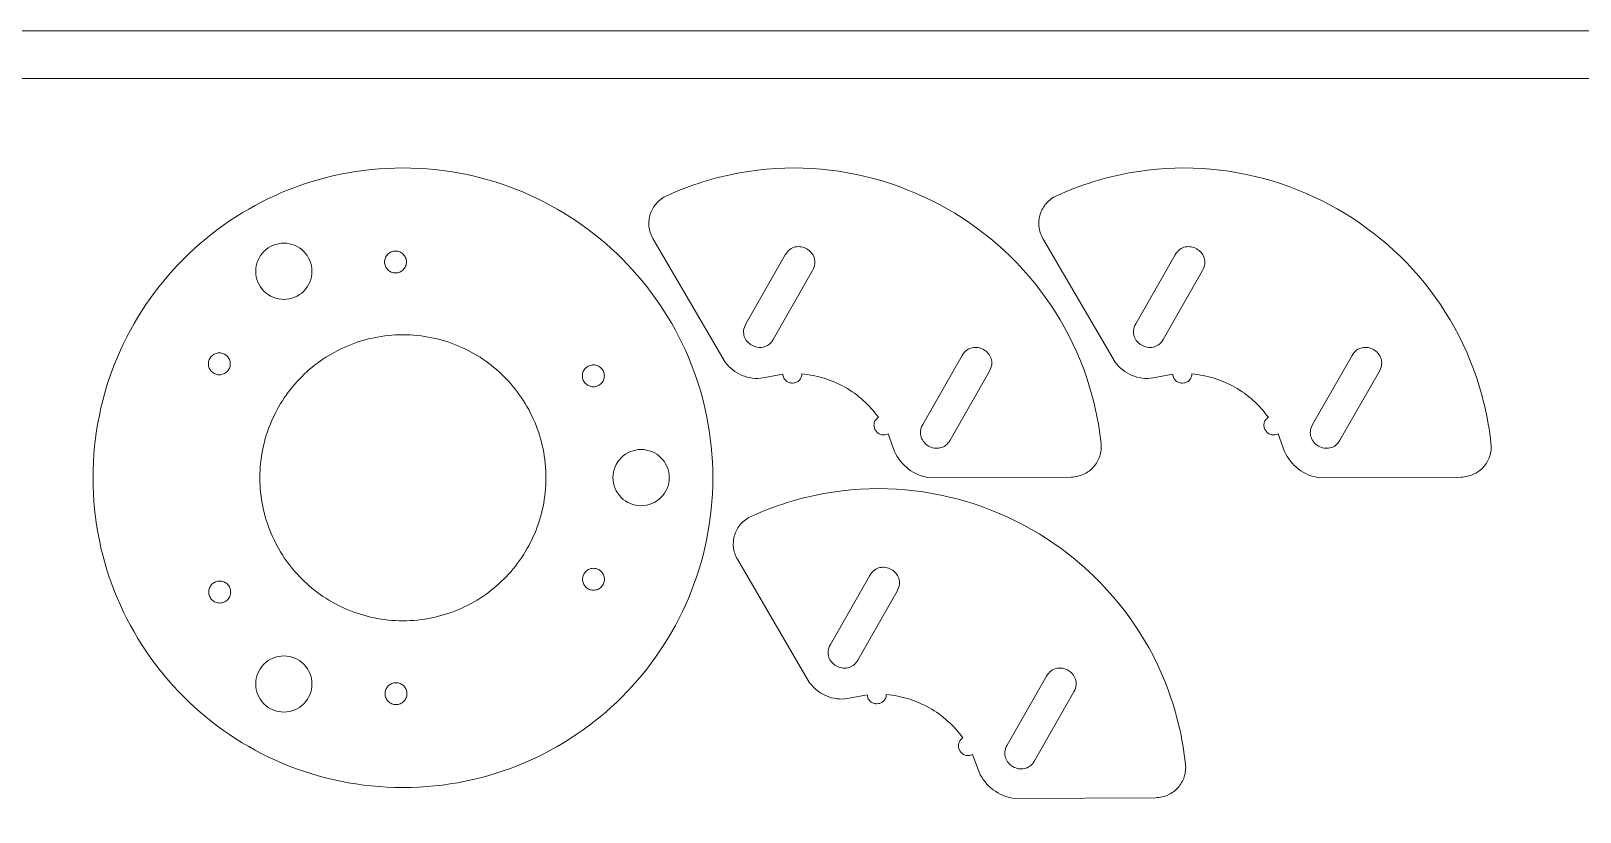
# Model space of a CAD drawing. Header units: millimetres. Extents: x -5 to 795, y -5 to 389.
# Drawn here: x 547.8 to 710.2, y 307.1 to 389 of the extents above; entities that cross this region are included whole.
import ezdxf

# ---------------------------------------------------------------- set-up
doc = ezdxf.new("R2010")
doc.units = ezdxf.units.MM
doc.header["$MEASUREMENT"] = 0
doc.layers.get('0').update_dxf_attribs({"color": 30, "lineweight": 0, "true_color": 0xf6921e})
doc.layers.add('Cutting lines', color=5, linetype='Continuous', lineweight=0)

msp = doc.modelspace()

# ---------------------------------------------------------------- linework, layer by layer
at = {"lineweight": 0}
for points in [[(-5, -5), (795, -5), (795, 389), (-5, 389)], [(0, 0), (790, 0), (790, 384), (0, 384)]]:
    msp.add_lwpolyline(points, close=True, dxfattribs=at)
at = {"layer": 'Cutting lines'}
for points in [[(586.775566, 374.626224), (585.936726, 374.615609), (585.10312, 374.583935), (584.275003, 374.531457), (583.452629, 374.45843), (582.636256, 374.365109), (581.826136, 374.251751), (581.022527, 374.118609), (580.225682, 373.965939), (579.435858, 373.793997), (578.653309, 373.603038), (577.878292, 373.393316), (577.11106, 373.165088), (576.351869, 372.918608), (575.600976, 372.654132), (574.858634, 372.371915), (574.125099, 372.072213), (573.400627, 371.755279), (572.685472, 371.421371), (571.97989, 371.070742), (571.284136, 370.703649), (570.598465, 370.320347), (569.923133, 369.92109), (569.258395, 369.506134), (568.604507, 369.075734), (567.961722, 368.630146), (567.330297, 368.169625), (566.710487, 367.694426), (566.102548, 367.204804), (565.506733, 366.701014), (564.9233, 366.183313), (564.352502, 365.651954), (563.794595, 365.107194), (563.249835, 364.549288), (562.718477, 363.97849), (562.200775, 363.395056), (561.696986, 362.799242), (561.207364, 362.191302), (560.732165, 361.571492), (560.271643, 360.940067), (559.826055, 360.297283), (559.395656, 359.643394), (558.9807, 358.978656), (558.581443, 358.303324), (558.19814, 357.617654), (557.831047, 356.9219), (557.480418, 356.216318), (557.14651, 355.501163), (556.829577, 354.77669), (556.529874, 354.043156), (556.247657, 353.300814), (555.983181, 352.54992), (555.736701, 351.79073), (555.508473, 351.023498), (555.298752, 350.24848), (555.107792, 349.465932), (554.93585, 348.676107), (554.783181, 347.879263), (554.650039, 347.075653), (554.53668, 346.265534), (554.44336, 345.44916), (554.370333, 344.626787), (554.317854, 343.798669), (554.28618, 342.965063), (554.275566, 342.126224), (554.28618, 341.287384), (554.317854, 340.453778), (554.370333, 339.625661), (554.44336, 338.803288), (554.53668, 337.986914), (554.650039, 337.176794), (554.783181, 336.373185), (554.93585, 335.57634), (555.107792, 334.786516), (555.298752, 334.003967), (555.508473, 333.22895), (555.736701, 332.461718), (555.983181, 331.702528), (556.247657, 330.951634), (556.529874, 330.209292), (556.829577, 329.475757), (557.14651, 328.751285), (557.480418, 328.03613), (557.831047, 327.330548), (558.19814, 326.634794), (558.581443, 325.949123), (558.9807, 325.273792), (559.395656, 324.609054), (559.826055, 323.955165), (560.271643, 323.31238), (560.732165, 322.680955), (561.207364, 322.061146), (561.696986, 321.453206), (562.200775, 320.857391), (562.718477, 320.273958), (563.249835, 319.70316), (563.794595, 319.145253), (564.352502, 318.600493), (564.9233, 318.069135), (565.506733, 317.551433), (566.102548, 317.047644), (566.710487, 316.558022), (567.330297, 316.082823), (567.961722, 315.622301), (568.604507, 315.176713), (569.258395, 314.746314), (569.923133, 314.331358), (570.598465, 313.932101), (571.284136, 313.548798), (571.97989, 313.181705), (572.685472, 312.831077), (573.400627, 312.497168), (574.125099, 312.180235), (574.858634, 311.880532), (575.600976, 311.598315), (576.351869, 311.333839), (577.11106, 311.087359), (577.878292, 310.859131), (578.653309, 310.64941), (579.435858, 310.45845), (580.225682, 310.286508), (581.022527, 310.133839), (581.826136, 310.000697), (582.636256, 309.887338), (583.452629, 309.794018), (584.275003, 309.720991), (585.10312, 309.668513), (585.936726, 309.636839), (586.775566, 309.626224), (587.614405, 309.636839), (588.448011, 309.668513), (589.276129, 309.720991), (590.098502, 309.794018), (590.914876, 309.887338), (591.724995, 310.000697), (592.528605, 310.133839), (593.325449, 310.286508), (594.115273, 310.45845), (594.897822, 310.64941), (595.67284, 310.859131), (596.440072, 311.087359), (597.199262, 311.333839), (597.950156, 311.598315), (598.692498, 311.880532), (599.426032, 312.180235), (600.150505, 312.497168), (600.86566, 312.831077), (601.571242, 313.181705), (602.266996, 313.548798), (602.952666, 313.932101), (603.627998, 314.331358), (604.292736, 314.746314), (604.946625, 315.176713), (605.589409, 315.622301), (606.220834, 316.082823), (606.840644, 316.558022), (607.448584, 317.047644), (608.044398, 317.551433), (608.627832, 318.069135), (609.198629, 318.600493), (609.756536, 319.145253), (610.301296, 319.70316), (610.832655, 320.273958), (611.350356, 320.857391), (611.854146, 321.453206), (612.343768, 322.061146), (612.818967, 322.680955), (613.279488, 323.31238), (613.725076, 323.955165), (614.155476, 324.609054), (614.570432, 325.273792), (614.969688, 325.949123), (615.352991, 326.634794), (615.720084, 327.330548), (616.070713, 328.03613), (616.404621, 328.751285), (616.721555, 329.475757), (617.021257, 330.209292), (617.303474, 330.951634), (617.56795, 331.702528), (617.81443, 332.461718), (618.042658, 333.22895), (618.25238, 334.003967), (618.443339, 334.786516), (618.615281, 335.57634), (618.767951, 336.373185), (618.901093, 337.176794), (619.014451, 337.986914), (619.107772, 338.803288), (619.180799, 339.625661), (619.233277, 340.453778), (619.264951, 341.287384), (619.275566, 342.126224), (619.264951, 342.965063), (619.233277, 343.798669), (619.180799, 344.626787), (619.107772, 345.44916), (619.014451, 346.265534), (618.901093, 347.075653), (618.767951, 347.879263), (618.615281, 348.676107), (618.443339, 349.465932), (618.25238, 350.24848), (618.042658, 351.023498), (617.81443, 351.79073), (617.56795, 352.54992), (617.303474, 353.300814), (617.021257, 354.043156), (616.721555, 354.77669), (616.404621, 355.501163), (616.070713, 356.216318), (615.720084, 356.9219), (615.352991, 357.617654), (614.969688, 358.303324), (614.570432, 358.978656), (614.155476, 359.643394), (613.725076, 360.297283), (613.279488, 360.940067), (612.818967, 361.571492), (612.343768, 362.191302), (611.854146, 362.799242), (611.350356, 363.395056), (610.832655, 363.97849), (610.301296, 364.549288), (609.756536, 365.107194), (609.198629, 365.651954), (608.627832, 366.183313), (608.044398, 366.701014), (607.448584, 367.204804), (606.840644, 367.694426), (606.220834, 368.169625), (605.589409, 368.630146), (604.946625, 369.075734), (604.292736, 369.506134), (603.627998, 369.92109), (602.952666, 370.320347), (602.266996, 370.703649), (601.571242, 371.070742), (600.86566, 371.421371), (600.150505, 371.755279), (599.426032, 372.072213), (598.692498, 372.371915), (597.950156, 372.654132), (597.199262, 372.918608), (596.440072, 373.165088), (595.67284, 373.393316), (594.897822, 373.603038), (594.115273, 373.793997), (593.325449, 373.965939), (592.528605, 374.118609), (591.724995, 374.251751), (590.914876, 374.365109), (590.098502, 374.45843), (589.276129, 374.531457), (588.448011, 374.583935), (587.614405, 374.615609)], [(620.576123, 354.256207), (613.004048, 367.216876), (612.919535, 367.370933), (612.844409, 367.527393), (612.778565, 367.685929), (612.7219, 367.846213), (612.674308, 368.007921), (612.635687, 368.170726), (612.605932, 368.3343), (612.584939, 368.498318), (612.572604, 368.662453), (612.568823, 368.826379), (612.573492, 368.989768), (612.586506, 369.152296), (612.607763, 369.313635), (612.637156, 369.473459), (612.674584, 369.631441), (612.719941, 369.787256), (612.773124, 369.940575), (612.834028, 370.091074), (612.90255, 370.238426), (612.978585, 370.382304), (613.062029, 370.522381), (613.152778, 370.658332), (613.250729, 370.789829), (613.355776, 370.916547), (613.467817, 371.038159), (613.586747, 371.154339), (613.712461, 371.264759), (613.844857, 371.369094), (613.983829, 371.467017), (614.129274, 371.558202), (614.281088, 371.642323), (614.439166, 371.719052), (614.91019, 371.927855), (615.382251, 372.128547), (615.85528, 372.321166), (616.329209, 372.505751), (616.803972, 372.682341), (617.279499, 372.850975), (617.755723, 373.011691), (618.232576, 373.164527), (618.709991, 373.309523), (619.1879, 373.446717), (619.666234, 373.576148), (620.144926, 373.697855), (621.103114, 373.91825), (622.061919, 374.108213), (623.020799, 374.268051), (623.979212, 374.398075), (624.936615, 374.498595), (625.892466, 374.56992), (626.846221, 374.61236), (627.797339, 374.626224), (628.745276, 374.611821), (629.689491, 374.569462), (630.629439, 374.499456), (631.56458, 374.402113), (632.49437, 374.277741), (633.418267, 374.126652), (634.335727, 373.949153), (635.246209, 373.745555), (636.14917, 373.516167), (637.044066, 373.2613), (637.930357, 372.981262), (638.807498, 372.676362), (639.674948, 372.346912), (640.532164, 371.993219), (641.378602, 371.615595), (642.213721, 371.214347), (643.036978, 370.789787), (643.847831, 370.342222), (644.645736, 369.871964), (645.430151, 369.379322), (646.200534, 368.864604), (646.956341, 368.328122), (647.697031, 367.770183), (648.422061, 367.191098), (649.130887, 366.591177), (649.822968, 365.970729), (650.497761, 365.330063), (651.154723, 364.66949), (651.793312, 363.989318), (652.412984, 363.289857), (653.013198, 362.571417), (653.593411, 361.834307), (654.15308, 361.078838), (654.691663, 360.305317), (655.208616, 359.514056), (655.703398, 358.705364), (656.175466, 357.87955), (656.624277, 357.036923), (657.049288, 356.177794), (657.449957, 355.302472), (657.825742, 354.411266), (658.176099, 353.504486), (658.500487, 352.582442), (658.652772, 352.115792), (658.798362, 351.645443), (658.937187, 351.171432), (659.069182, 350.693799), (659.194276, 350.212581), (659.312404, 349.727819), (659.423496, 349.23955), (659.527485, 348.747813), (659.624304, 348.252647), (659.713884, 347.75409), (659.796158, 347.252182), (659.871058, 346.74696), (659.938515, 346.238465), (659.998463, 345.726733), (660.013122, 345.551894), (660.018241, 345.378669), (660.014047, 345.207313), (660.000769, 345.038082), (659.978632, 344.871233), (659.947865, 344.70702), (659.908695, 344.5457), (659.861349, 344.387528), (659.806055, 344.23276), (659.743039, 344.081652), (659.67253, 343.934459), (659.594755, 343.791437), (659.509941, 343.652842), (659.418315, 343.51893), (659.320105, 343.389956), (659.215538, 343.266176), (659.104842, 343.147846), (658.988244, 343.035221), (658.865971, 342.928557), (658.738251, 342.828111), (658.60531, 342.734137), (658.467377, 342.646891), (658.324679, 342.56663), (658.177443, 342.493608), (658.025897, 342.428082), (657.870267, 342.370308), (657.710782, 342.32054), (657.547668, 342.279035), (657.381153, 342.246049), (657.211465, 342.221836), (657.03883, 342.206654), (656.863476, 342.200757), (641.987563, 342.124174), (641.690403, 342.179753), (641.399335, 342.253249), (641.115035, 342.344148), (640.838181, 342.451941), (640.56945, 342.576116), (640.309517, 342.716162), (640.05906, 342.871567), (639.818756, 343.04182), (639.589281, 343.226411), (639.371312, 343.424828), (639.165527, 343.636559), (638.972601, 343.861094), (638.793212, 344.097921), (638.628036, 344.346529), (638.477751, 344.606407), (638.343033, 344.877043), (637.660657, 346.745156), (637.555613, 346.69575), (637.451918, 346.658762), (637.34991, 346.633617), (637.249928, 346.619739), (637.152311, 346.616551), (637.057396, 346.623479), (636.965524, 346.639945), (636.877032, 346.665375), (636.792259, 346.699192), (636.711544, 346.74082), (636.635226, 346.789684), (636.563643, 346.845208), (636.497133, 346.906815), (636.436036, 346.973931), (636.331434, 347.122382), (636.288606, 347.202566), (636.252545, 347.285955), (636.22359, 347.371972), (636.202079, 347.460042), (636.188351, 347.549588), (636.182745, 347.640036), (636.185599, 347.730809), (636.197253, 347.82133), (636.218043, 347.911026), (636.24831, 347.999318), (636.288392, 348.085632), (636.338628, 348.169392), (636.399356, 348.250022), (636.470914, 348.326946), (636.553643, 348.399587), (636.647879, 348.467371), (636.468521, 348.710194), (636.283126, 348.94733), (636.091834, 349.1787), (635.89479, 349.404222), (635.692133, 349.623817), (635.484007, 349.837403), (635.270554, 350.044901), (635.051915, 350.246229), (634.828233, 350.441307), (634.599649, 350.630055), (634.366307, 350.812392), (634.128347, 350.988238), (633.885912, 351.157512), (633.639143, 351.320134), (633.388184, 351.476023), (633.133176, 351.625098), (632.87426, 351.76728), (632.61158, 351.902487), (632.345277, 352.030639), (632.075493, 352.151656), (631.80237, 352.265457), (631.526051, 352.371962), (631.246677, 352.47109), (630.96439, 352.56276), (630.679333, 352.646893), (630.391647, 352.723407), (630.101474, 352.792222), (629.808958, 352.853258), (629.514239, 352.906434), (629.217459, 352.95167), (628.918762, 352.988884), (628.618288, 353.017997), (628.608553, 352.902324), (628.588738, 352.794027), (628.55951, 352.693113), (628.521538, 352.599587), (628.47549, 352.513454), (628.422034, 352.43472), (628.361837, 352.363389), (628.295568, 352.299468), (628.223896, 352.242961), (628.147487, 352.193874), (628.06701, 352.152212), (627.983134, 352.117981), (627.896525, 352.091186), (627.807853, 352.071832), (627.626989, 352.055469), (627.536134, 352.058471), (627.445887, 352.068936), (627.356916, 352.086869), (627.26989, 352.112275), (627.185477, 352.145159), (627.104344, 352.185528), (627.027159, 352.233386), (626.954592, 352.288739), (626.887309, 352.351592), (626.825979, 352.42195), (626.771269, 352.49982), (626.723849, 352.585205), (626.684385, 352.678111), (626.653547, 352.778545), (626.632001, 352.88651), (626.620417, 353.002014), (624.562833, 352.597076), (624.27541, 352.564323), (623.988875, 352.551515), (623.704131, 352.558279), (623.42208, 352.584237), (623.143626, 352.629014), (622.86967, 352.692235), (622.601116, 352.773525), (622.338866, 352.872506), (622.083823, 352.988804), (621.836889, 353.122043), (621.598966, 353.271848), (621.370958, 353.437843), (621.153768, 353.619652), (620.948296, 353.816899), (620.755447, 354.029209)], [(661.474574, 354.256207), (653.902499, 367.216876), (653.817986, 367.370933), (653.74286, 367.527393), (653.677016, 367.685929), (653.62035, 367.846213), (653.572759, 368.007921), (653.534138, 368.170726), (653.504383, 368.3343), (653.48339, 368.498318), (653.471055, 368.662453), (653.467274, 368.826379), (653.471942, 368.989768), (653.484957, 369.152296), (653.506213, 369.313635), (653.535607, 369.473459), (653.573035, 369.631441), (653.618392, 369.787256), (653.671575, 369.940575), (653.732479, 370.091074), (653.801, 370.238426), (653.877035, 370.382304), (653.960479, 370.522381), (654.051229, 370.658332), (654.149179, 370.789829), (654.254227, 370.916547), (654.366268, 371.038159), (654.485197, 371.154339), (654.610912, 371.264759), (654.743307, 371.369094), (654.88228, 371.467017), (655.027725, 371.558202), (655.179538, 371.642323), (655.337617, 371.719052), (655.808641, 371.927855), (656.280702, 372.128547), (656.753731, 372.321166), (657.22766, 372.505751), (657.702422, 372.682341), (658.177949, 372.850975), (658.654174, 373.011691), (659.131027, 373.164527), (659.608442, 373.309523), (660.086351, 373.446717), (660.564685, 373.576148), (661.043377, 373.697855), (662.001564, 373.91825), (662.960369, 374.108213), (663.91925, 374.268051), (664.877663, 374.398075), (665.835066, 374.498595), (666.790916, 374.56992), (667.744672, 374.61236), (668.69579, 374.626224), (669.643727, 374.611821), (670.587941, 374.569462), (671.52789, 374.499456), (672.463031, 374.402113), (673.392821, 374.277741), (674.316717, 374.126652), (675.234178, 373.949153), (676.14466, 373.745555), (677.04762, 373.516167), (677.942517, 373.2613), (678.828808, 372.981262), (679.705949, 372.676362), (680.573399, 372.346912), (681.430614, 371.993219), (682.277053, 371.615595), (683.112172, 371.214347), (683.935429, 370.789787), (684.746281, 370.342222), (685.544187, 369.871964), (686.328602, 369.379322), (687.098984, 368.864604), (687.854792, 368.328122), (688.595482, 367.770183), (689.320511, 367.191098), (690.029338, 366.591177), (690.721419, 365.970729), (691.396212, 365.330063), (692.053174, 364.66949), (692.691762, 363.989318), (693.311435, 363.289857), (693.911649, 362.571417), (694.491862, 361.834307), (695.051531, 361.078838), (695.590113, 360.305317), (696.107067, 359.514056), (696.601849, 358.705364), (697.073917, 357.87955), (697.522728, 357.036923), (697.947739, 356.177794), (698.348408, 355.302472), (698.724193, 354.411266), (699.07455, 353.504486), (699.398938, 352.582442), (699.551223, 352.115792), (699.696813, 351.645443), (699.835638, 351.171432), (699.967632, 350.693799), (700.092727, 350.212581), (700.210854, 349.727819), (700.321947, 349.23955), (700.425936, 348.747813), (700.522755, 348.252647), (700.612335, 347.75409), (700.694609, 347.252182), (700.769508, 346.74696), (700.836966, 346.238465), (700.896913, 345.726733), (700.911572, 345.551894), (700.916692, 345.378669), (700.912498, 345.207313), (700.89922, 345.038082), (700.877083, 344.871233), (700.846316, 344.70702), (700.807146, 344.5457), (700.7598, 344.387528), (700.704505, 344.23276), (700.64149, 344.081652), (700.570981, 343.934459), (700.493206, 343.791437), (700.408392, 343.652842), (700.316766, 343.51893), (700.218556, 343.389956), (700.113989, 343.266176), (700.003293, 343.147846), (699.886695, 343.035221), (699.764422, 342.928557), (699.636701, 342.828111), (699.503761, 342.734137), (699.365828, 342.646891), (699.22313, 342.56663), (699.075894, 342.493608), (698.924347, 342.428082), (698.768718, 342.370308), (698.609232, 342.32054), (698.446119, 342.279035), (698.279604, 342.246049), (698.109915, 342.221836), (697.937281, 342.206654), (697.761927, 342.200757), (682.886013, 342.124174), (682.588854, 342.179753), (682.297786, 342.253249), (682.013486, 342.344148), (681.736632, 342.451941), (681.4679, 342.576116), (681.207967, 342.716162), (680.957511, 342.871567), (680.717206, 343.04182), (680.487731, 343.226411), (680.269763, 343.424828), (680.063977, 343.636559), (679.871052, 343.861094), (679.691663, 344.097921), (679.526487, 344.346529), (679.376202, 344.606407), (679.241484, 344.877043), (678.559108, 346.745156), (678.454064, 346.69575), (678.350369, 346.658762), (678.248361, 346.633617), (678.148379, 346.619739), (678.050761, 346.616551), (677.955847, 346.623479), (677.863975, 346.639945), (677.775483, 346.665375), (677.69071, 346.699192), (677.609995, 346.74082), (677.533677, 346.789684), (677.462093, 346.845208), (677.395584, 346.906815), (677.334487, 346.973931), (677.229885, 347.122382), (677.187057, 347.202566), (677.150996, 347.285955), (677.122041, 347.371972), (677.10053, 347.460042), (677.086802, 347.549588), (677.081196, 347.640036), (677.08405, 347.730809), (677.095703, 347.82133), (677.116494, 347.911026), (677.146761, 347.999318), (677.186843, 348.085632), (677.237079, 348.169392), (677.297806, 348.250022), (677.369365, 348.326946), (677.452093, 348.399587), (677.54633, 348.467371), (677.366972, 348.710194), (677.181576, 348.94733), (676.990285, 349.1787), (676.79324, 349.404222), (676.590584, 349.623817), (676.382458, 349.837403), (676.169005, 350.044901), (675.950366, 350.246229), (675.726684, 350.441307), (675.4981, 350.630055), (675.264757, 350.812392), (675.026797, 350.988238), (674.784362, 351.157512), (674.537594, 351.320134), (674.286635, 351.476023), (674.031626, 351.625098), (673.772711, 351.76728), (673.510031, 351.902487), (673.243727, 352.030639), (672.973944, 352.151656), (672.700821, 352.265457), (672.424501, 352.371962), (672.145127, 352.47109), (671.862841, 352.56276), (671.577783, 352.646893), (671.290097, 352.723407), (670.999925, 352.792222), (670.707408, 352.853258), (670.412689, 352.906434), (670.11591, 352.95167), (669.817212, 352.988884), (669.516739, 353.017997), (669.507004, 352.902324), (669.487188, 352.794027), (669.457961, 352.693113), (669.419989, 352.599587), (669.373941, 352.513454), (669.320484, 352.43472), (669.260288, 352.363389), (669.194019, 352.299468), (669.122346, 352.242961), (669.045938, 352.193874), (668.965461, 352.152212), (668.881584, 352.117981), (668.794976, 352.091186), (668.706304, 352.071832), (668.52544, 352.055469), (668.434585, 352.058471), (668.344338, 352.068936), (668.255367, 352.086869), (668.168341, 352.112275), (668.083927, 352.145159), (668.002794, 352.185528), (667.92561, 352.233386), (667.853042, 352.288739), (667.785759, 352.351592), (667.724429, 352.42195), (667.66972, 352.49982), (667.6223, 352.585205), (667.582836, 352.678111), (667.551998, 352.778545), (667.530452, 352.88651), (667.518868, 353.002014), (665.461284, 352.597076), (665.173861, 352.564323), (664.887326, 352.551515), (664.602581, 352.558279), (664.320531, 352.584237), (664.042077, 352.629014), (663.768121, 352.692235), (663.499567, 352.773525), (663.237317, 352.872506), (662.982274, 352.988804), (662.735339, 353.122043), (662.497417, 353.271848), (662.269409, 353.437843), (662.052218, 353.619652), (661.846747, 353.816899), (661.653898, 354.029209)], [(586.001372, 365.91072), (585.883791, 365.904783), (585.769606, 365.887356), (585.659397, 365.859019), (585.55374, 365.820348), (585.453213, 365.771922), (585.358396, 365.714318), (585.269865, 365.648116), (585.188199, 365.573893), (585.113976, 365.492227), (585.047774, 365.403696), (584.99017, 365.308879), (584.941744, 365.208352), (584.903073, 365.102695), (584.874736, 364.992485), (584.857309, 364.878301), (584.851372, 364.76072), (584.857309, 364.643139), (584.874736, 364.528955), (584.903073, 364.418745), (584.941744, 364.313088), (584.99017, 364.212562), (585.047774, 364.117744), (585.113976, 364.029214), (585.188199, 363.947548), (585.269865, 363.873324), (585.358396, 363.807122), (585.453213, 363.749519), (585.55374, 363.701093), (585.659397, 363.662422), (585.769606, 363.634084), (585.883791, 363.616658), (586.001372, 363.61072), (586.118952, 363.616658), (586.233137, 363.634084), (586.343346, 363.662422), (586.449003, 363.701093), (586.54953, 363.749519), (586.644348, 363.807122), (586.732878, 363.873324), (586.814544, 363.947548), (586.888768, 364.029214), (586.95497, 364.117744), (587.012573, 364.212562), (587.060999, 364.313088), (587.09967, 364.418745), (587.128008, 364.528955), (587.145434, 364.643139), (587.151372, 364.76072), (587.145434, 364.878301), (587.128008, 364.992485), (587.09967, 365.102695), (587.060999, 365.208352), (587.012573, 365.308879), (586.95497, 365.403696), (586.888768, 365.492227), (586.814544, 365.573893), (586.732878, 365.648116), (586.644348, 365.714318), (586.54953, 365.771922), (586.449003, 365.820348), (586.343346, 365.859019), (586.233137, 365.887356), (586.118952, 365.904783)], [(622.748711, 358.275581), (626.883084, 365.522429), (626.990379, 365.691384), (627.107037, 365.840148), (627.232007, 365.96932), (627.36424, 366.079499), (627.502685, 366.171284), (627.646292, 366.245276), (627.79401, 366.302072), (627.94479, 366.342272), (628.09758, 366.366475), (628.251331, 366.375281), (628.404992, 366.369289), (628.557514, 366.349097), (628.707845, 366.315306), (628.854935, 366.268514), (628.997735, 366.20932), (629.135193, 366.138324), (629.26626, 366.056125), (629.389885, 365.963321), (629.505018, 365.860513), (629.610609, 365.7483), (629.705607, 365.62728), (629.788962, 365.498053), (629.859624, 365.361218), (629.916542, 365.217375), (629.958667, 365.067121), (629.984947, 364.911058), (629.994334, 364.749783), (629.985775, 364.583897), (629.958221, 364.413997), (629.910622, 364.240684), (629.841928, 364.064557), (629.751088, 363.886215), (625.616714, 356.639367), (625.509419, 356.470412), (625.392761, 356.321648), (625.267791, 356.192476), (625.135558, 356.082297), (624.997113, 355.990511), (624.853506, 355.91652), (624.705788, 355.859724), (624.555008, 355.819524), (624.402218, 355.79532), (624.248467, 355.786514), (624.094806, 355.792507), (623.942284, 355.812698), (623.791953, 355.84649), (623.644863, 355.893282), (623.502064, 355.952476), (623.364605, 356.023472), (623.233538, 356.105671), (623.109913, 356.198475), (622.99478, 356.301282), (622.889189, 356.413496), (622.794191, 356.534516), (622.710836, 356.663743), (622.640174, 356.800578), (622.583256, 356.944421), (622.541131, 357.094674), (622.514851, 357.250738), (622.505465, 357.412013), (622.514023, 357.577899), (622.541577, 357.747799), (622.589176, 357.921111), (622.65787, 358.097239)], [(663.647161, 358.275581), (667.781535, 365.522429), (667.88883, 365.691384), (668.005488, 365.840148), (668.130458, 365.96932), (668.262691, 366.079499), (668.401136, 366.171284), (668.544743, 366.245276), (668.692461, 366.302072), (668.843241, 366.342272), (668.996031, 366.366475), (669.149782, 366.375281), (669.303443, 366.369289), (669.455964, 366.349097), (669.606295, 366.315306), (669.753386, 366.268514), (669.896185, 366.20932), (670.033644, 366.138324), (670.164711, 366.056125), (670.288336, 365.963321), (670.403469, 365.860513), (670.509059, 365.7483), (670.604058, 365.62728), (670.687413, 365.498053), (670.758075, 365.361218), (670.814993, 365.217375), (670.857118, 365.067121), (670.883398, 364.911058), (670.892784, 364.749783), (670.884226, 364.583897), (670.856672, 364.413997), (670.809073, 364.240684), (670.740379, 364.064557), (670.649538, 363.886215), (666.515165, 356.639367), (666.40787, 356.470412), (666.291212, 356.321648), (666.166241, 356.192476), (666.034008, 356.082297), (665.895563, 355.990511), (665.751957, 355.91652), (665.604238, 355.859724), (665.453459, 355.819524), (665.300669, 355.79532), (665.146918, 355.786514), (664.993256, 355.792507), (664.840735, 355.812698), (664.690404, 355.84649), (664.543314, 355.893282), (664.400514, 355.952476), (664.263056, 356.023472), (664.131989, 356.105671), (664.008364, 356.198475), (663.893231, 356.301282), (663.78764, 356.413496), (663.692642, 356.534516), (663.609287, 356.663743), (663.538625, 356.800578), (663.481706, 356.944421), (663.439582, 357.094674), (663.413301, 357.250738), (663.403915, 357.412013), (663.412474, 357.577899), (663.440028, 357.747799), (663.487626, 357.921111), (663.556321, 358.097239)], [(586.775566, 357.126224), (586.388409, 357.121325), (586.003668, 357.106706), (585.62146, 357.082485), (585.241903, 357.04878), (584.865115, 357.005709), (584.491214, 356.95339), (584.120317, 356.89194), (583.752542, 356.821477), (583.388008, 356.742119), (583.026832, 356.653984), (582.669131, 356.55719), (582.315025, 356.451853), (581.964629, 356.338094), (581.618063, 356.216028), (581.275443, 356.085774), (580.936889, 355.947449), (580.602517, 355.801173), (580.272445, 355.647061), (579.946792, 355.485232), (579.625675, 355.315805), (579.309212, 355.138896), (578.99752, 354.954623), (578.690718, 354.763105), (578.388923, 354.564459), (578.092253, 354.358803), (577.800826, 354.146255), (577.51476, 353.926932), (577.234173, 353.700953), (576.959182, 353.468435), (576.689904, 353.229496), (576.426459, 352.984253), (576.168964, 352.732825), (575.917536, 352.47533), (575.672294, 352.211885), (575.433355, 351.942608), (575.200836, 351.667617), (574.974857, 351.387029), (574.755534, 351.100963), (574.542986, 350.809536), (574.33733, 350.512866), (574.138684, 350.211072), (573.947166, 349.904269), (573.762894, 349.592578), (573.585985, 349.276114), (573.416557, 348.954997), (573.254729, 348.629344), (573.100617, 348.299273), (572.95434, 347.964901), (572.816016, 347.626346), (572.685762, 347.283727), (572.563696, 346.93716), (572.449936, 346.586765), (572.3446, 346.232658), (572.247805, 345.874957), (572.15967, 345.513781), (572.080312, 345.149247), (572.009849, 344.781473), (571.948399, 344.410576), (571.89608, 344.036675), (571.853009, 343.659887), (571.819304, 343.28033), (571.795084, 342.898122), (571.780465, 342.513381), (571.775566, 342.126224), (571.780465, 341.739067), (571.795084, 341.354326), (571.819304, 340.972118), (571.853009, 340.592561), (571.89608, 340.215773), (571.948399, 339.841872), (572.009849, 339.470975), (572.080312, 339.103201), (572.15967, 338.738666), (572.247805, 338.37749), (572.3446, 338.01979), (572.449936, 337.665683), (572.563696, 337.315287), (572.685762, 336.968721), (572.816016, 336.626101), (572.95434, 336.287547), (573.100617, 335.953175), (573.254729, 335.623103), (573.416557, 335.29745), (573.585985, 334.976333), (573.762894, 334.65987), (573.947166, 334.348178), (574.138684, 334.041376), (574.33733, 333.739581), (574.542986, 333.442911), (574.755534, 333.151485), (574.974857, 332.865418), (575.200836, 332.584831), (575.433355, 332.30984), (575.672294, 332.040563), (575.917536, 331.777117), (576.168964, 331.519622), (576.426459, 331.268194), (576.689904, 331.022952), (576.959182, 330.784013), (577.234173, 330.551495), (577.51476, 330.325515), (577.800826, 330.106193), (578.092253, 329.893644), (578.388923, 329.687988), (578.690718, 329.489342), (578.99752, 329.297824), (579.309212, 329.113552), (579.625675, 328.936643), (579.946792, 328.767215), (580.272445, 328.605387), (580.602517, 328.451275), (580.936889, 328.304998), (581.275443, 328.166674), (581.618063, 328.03642), (581.964629, 327.914354), (582.315025, 327.800594), (582.669131, 327.695258), (583.026832, 327.598463), (583.388008, 327.510328), (583.752542, 327.43097), (584.120317, 327.360508), (584.491214, 327.299058), (584.865115, 327.246738), (585.241903, 327.203667), (585.62146, 327.169962), (586.003668, 327.145742), (586.388409, 327.131123), (586.775566, 327.126224), (587.162722, 327.131123), (587.547464, 327.145742), (587.929672, 327.169962), (588.309229, 327.203667), (588.686017, 327.246738), (589.059918, 327.299058), (589.430814, 327.360508), (589.798589, 327.43097), (590.163123, 327.510328), (590.524299, 327.598463), (590.882, 327.695258), (591.236107, 327.800594), (591.586502, 327.914354), (591.933069, 328.03642), (592.275688, 328.166674), (592.614243, 328.304998), (592.948615, 328.451275), (593.278686, 328.605387), (593.604339, 328.767215), (593.925456, 328.936643), (594.24192, 329.113552), (594.553611, 329.297824), (594.860413, 329.489342), (595.162208, 329.687988), (595.458878, 329.893644), (595.750305, 330.106193), (596.036371, 330.325515), (596.316959, 330.551495), (596.59195, 330.784013), (596.861227, 331.022952), (597.124672, 331.268194), (597.382167, 331.519622), (597.633595, 331.777117), (597.878838, 332.040563), (598.117777, 332.30984), (598.350295, 332.584831), (598.576274, 332.865418), (598.795597, 333.151485), (599.008145, 333.442911), (599.213801, 333.739581), (599.412447, 334.041376), (599.603965, 334.348178), (599.788238, 334.65987), (599.965147, 334.976333), (600.134574, 335.29745), (600.296403, 335.623103), (600.450514, 335.953175), (600.596791, 336.287547), (600.735116, 336.626101), (600.86537, 336.968721), (600.987435, 337.315287), (601.101195, 337.665683), (601.206531, 338.01979), (601.303326, 338.37749), (601.391461, 338.738666), (601.470819, 339.103201), (601.541282, 339.470975), (601.602732, 339.841872), (601.655051, 340.215773), (601.698122, 340.592561), (601.731827, 340.972118), (601.756048, 341.354326), (601.770667, 341.739067), (601.775566, 342.126224), (601.770667, 342.513381), (601.756048, 342.898122), (601.731827, 343.28033), (601.698122, 343.659887), (601.655051, 344.036675), (601.602732, 344.410576), (601.541282, 344.781473), (601.470819, 345.149247), (601.391461, 345.513781), (601.303326, 345.874957), (601.206531, 346.232658), (601.101195, 346.586765), (600.987435, 346.93716), (600.86537, 347.283727), (600.735116, 347.626346), (600.596791, 347.964901), (600.450514, 348.299273), (600.296403, 348.629344), (600.134574, 348.954997), (599.965147, 349.276114), (599.788238, 349.592578), (599.603965, 349.904269), (599.412447, 350.211072), (599.213801, 350.512866), (599.008145, 350.809536), (598.795597, 351.100963), (598.576274, 351.387029), (598.350295, 351.667617), (598.117777, 351.942608), (597.878838, 352.211885), (597.633595, 352.47533), (597.382167, 352.732825), (597.124672, 352.984253), (596.861227, 353.229496), (596.59195, 353.468435), (596.316959, 353.700953), (596.036371, 353.926932), (595.750305, 354.146255), (595.458878, 354.358803), (595.162208, 354.564459), (594.860413, 354.763105), (594.553611, 354.954623), (594.24192, 355.138896), (593.925456, 355.315805), (593.604339, 355.485232), (593.278686, 355.647061), (592.948615, 355.801173), (592.614243, 355.947449), (592.275688, 356.085774), (591.933069, 356.216028), (591.586502, 356.338094), (591.236107, 356.451853), (590.882, 356.55719), (590.524299, 356.653984), (590.163123, 356.742119), (589.798589, 356.821477), (589.430814, 356.89194), (589.059918, 356.95339), (588.686017, 357.005709), (588.309229, 357.04878), (587.929672, 357.082485), (587.547464, 357.106706), (587.162722, 357.121325)], [(641.291562, 347.708257), (645.425935, 354.955105), (645.53323, 355.12406), (645.649888, 355.272824), (645.774859, 355.401995), (645.907092, 355.512175), (646.045537, 355.60396), (646.189143, 355.677951), (646.336862, 355.734747), (646.487641, 355.774948), (646.640431, 355.799151), (646.794182, 355.807957), (646.947844, 355.801965), (647.100365, 355.781773), (647.250696, 355.747982), (647.397786, 355.701189), (647.540586, 355.641996), (647.678044, 355.570999), (647.809111, 355.4888), (647.932736, 355.395997), (648.047869, 355.293189), (648.15346, 355.180976), (648.248458, 355.059956), (648.331813, 354.930729), (648.402475, 354.793894), (648.459393, 354.65005), (648.501518, 354.499797), (648.527799, 354.343734), (648.537185, 354.182459), (648.528626, 354.016572), (648.501072, 353.846673), (648.453473, 353.67336), (648.384779, 353.497233), (648.293939, 353.31889), (644.159565, 346.072042), (644.05227, 345.903087), (643.935612, 345.754324), (643.810642, 345.625152), (643.678409, 345.514973), (643.539964, 345.423187), (643.396357, 345.349196), (643.248639, 345.2924), (643.097859, 345.252199), (642.945069, 345.227996), (642.791318, 345.21919), (642.637657, 345.225183), (642.485135, 345.245374), (642.334805, 345.279166), (642.187714, 345.325958), (642.044915, 345.385152), (641.907456, 345.456148), (641.776389, 345.538347), (641.652764, 345.63115), (641.537631, 345.733958), (641.43204, 345.846172), (641.337042, 345.967191), (641.253687, 346.096418), (641.183025, 346.233253), (641.126107, 346.377097), (641.083982, 346.52735), (641.057702, 346.683414), (641.048316, 346.844688), (641.056874, 347.010575), (641.084428, 347.180474), (641.132027, 347.353787), (641.200721, 347.529914)], [(682.190012, 347.708257), (686.324386, 354.955105), (686.431681, 355.12406), (686.548339, 355.272824), (686.673309, 355.401995), (686.805542, 355.512175), (686.943987, 355.60396), (687.087594, 355.677951), (687.235312, 355.734747), (687.386092, 355.774948), (687.538882, 355.799151), (687.692633, 355.807957), (687.846294, 355.801965), (687.998816, 355.781773), (688.149147, 355.747982), (688.296237, 355.701189), (688.439036, 355.641996), (688.576495, 355.570999), (688.707562, 355.4888), (688.831187, 355.395997), (688.94632, 355.293189), (689.051911, 355.180976), (689.146909, 355.059956), (689.230264, 354.930729), (689.300926, 354.793894), (689.357844, 354.65005), (689.399969, 354.499797), (689.426249, 354.343734), (689.435635, 354.182459), (689.427077, 354.016572), (689.399523, 353.846673), (689.351924, 353.67336), (689.28323, 353.497233), (689.192389, 353.31889), (685.058016, 346.072042), (684.950721, 345.903087), (684.834063, 345.754324), (684.709092, 345.625152), (684.57686, 345.514973), (684.438414, 345.423187), (684.294808, 345.349196), (684.147089, 345.2924), (683.99631, 345.252199), (683.84352, 345.227996), (683.689769, 345.21919), (683.536107, 345.225183), (683.383586, 345.245374), (683.233255, 345.279166), (683.086165, 345.325958), (682.943365, 345.385152), (682.805907, 345.456148), (682.67484, 345.538347), (682.551215, 345.63115), (682.436082, 345.733958), (682.330491, 345.846172), (682.235493, 345.967191), (682.152138, 346.096418), (682.081476, 346.233253), (682.024558, 346.377097), (681.982433, 346.52735), (681.956153, 346.683414), (681.946766, 346.844688), (681.955325, 347.010575), (681.982879, 347.180474), (682.030478, 347.353787), (682.099172, 347.529914)], [(567.523149, 355.230788), (567.405568, 355.224851), (567.291384, 355.207424), (567.181174, 355.179086), (567.075517, 355.140415), (566.97499, 355.091989), (566.880173, 355.034386), (566.791642, 354.968184), (566.709976, 354.893961), (566.635753, 354.812295), (566.569551, 354.723764), (566.511948, 354.628946), (566.463521, 354.52842), (566.42485, 354.422763), (566.396513, 354.312553), (566.379086, 354.198369), (566.373149, 354.080788), (566.379086, 353.963207), (566.396513, 353.849023), (566.42485, 353.738813), (566.463521, 353.633156), (566.511948, 353.53263), (566.569551, 353.437812), (566.635753, 353.349281), (566.709976, 353.267615), (566.791642, 353.193392), (566.880173, 353.12719), (566.97499, 353.069587), (567.075517, 353.021161), (567.181174, 352.98249), (567.291384, 352.954152), (567.405568, 352.936725), (567.523149, 352.930788), (567.64073, 352.936725), (567.754914, 352.954152), (567.865124, 352.98249), (567.970781, 353.021161), (568.071307, 353.069587), (568.166125, 353.12719), (568.254656, 353.193392), (568.336322, 353.267615), (568.410545, 353.349281), (568.476747, 353.437812), (568.53435, 353.53263), (568.582776, 353.633156), (568.621447, 353.738813), (568.649785, 353.849023), (568.667211, 353.963207), (568.673149, 354.080788), (568.667211, 354.198369), (568.649785, 354.312553), (568.621447, 354.422763), (568.582776, 354.52842), (568.53435, 354.628946), (568.476747, 354.723764), (568.410545, 354.812295), (568.336322, 354.893961), (568.254656, 354.968184), (568.166125, 355.034386), (568.071307, 355.091989), (567.970781, 355.140415), (567.865124, 355.179086), (567.754914, 355.207424), (567.64073, 355.224851)], [(606.754731, 353.972024), (606.63715, 353.966086), (606.522965, 353.94866), (606.412756, 353.920322), (606.307099, 353.881651), (606.206572, 353.833225), (606.111755, 353.775622), (606.023224, 353.70942), (605.941558, 353.635197), (605.867335, 353.553531), (605.801133, 353.465), (605.743529, 353.370182), (605.695103, 353.269656), (605.656432, 353.163999), (605.628094, 353.053789), (605.610668, 352.939605), (605.604731, 352.822024), (605.610668, 352.704443), (605.628094, 352.590259), (605.656432, 352.480049), (605.695103, 352.374392), (605.743529, 352.273865), (605.801133, 352.179048), (605.867335, 352.090517), (605.941558, 352.008851), (606.023224, 351.934628), (606.111755, 351.868426), (606.206572, 351.810823), (606.307099, 351.762396), (606.412756, 351.723725), (606.522965, 351.695388), (606.63715, 351.677961), (606.754731, 351.672024), (606.872311, 351.677961), (606.986496, 351.695388), (607.096705, 351.723725), (607.202362, 351.762396), (607.302889, 351.810823), (607.397707, 351.868426), (607.486237, 351.934628), (607.567903, 352.008851), (607.642126, 352.090517), (607.708329, 352.179048), (607.765932, 352.273865), (607.814358, 352.374392), (607.853029, 352.480049), (607.881367, 352.590259), (607.898793, 352.704443), (607.904731, 352.822024), (607.898793, 352.939605), (607.881367, 353.053789), (607.853029, 353.163999), (607.814358, 353.269656), (607.765932, 353.370182), (607.708329, 353.465), (607.642126, 353.553531), (607.567903, 353.635197), (607.486237, 353.70942), (607.397707, 353.775622), (607.302889, 353.833225), (607.202362, 353.881651), (607.096705, 353.920322), (606.986496, 353.94866), (606.872311, 353.966086)], [(629.433735, 320.617482), (621.861659, 333.578151), (621.777147, 333.732208), (621.70202, 333.888668), (621.636177, 334.047204), (621.579511, 334.207489), (621.53192, 334.369197), (621.493298, 334.532001), (621.463543, 334.695575), (621.44255, 334.859593), (621.430215, 335.023728), (621.426434, 335.187654), (621.431103, 335.351044), (621.444117, 335.513571), (621.465374, 335.67491), (621.494768, 335.834734), (621.532195, 335.992717), (621.577553, 336.148531), (621.630735, 336.301851), (621.691639, 336.45235), (621.760161, 336.599701), (621.836196, 336.743579), (621.91964, 336.883656), (622.010389, 337.019607), (622.10834, 337.151105), (622.213388, 337.277823), (622.325428, 337.399435), (622.444358, 337.515614), (622.570073, 337.626034), (622.702468, 337.730369), (622.84144, 337.828293), (622.986885, 337.919478), (623.138699, 338.003598), (623.296777, 338.080327), (623.767802, 338.28913), (624.239862, 338.489822), (624.712891, 338.682441), (625.186821, 338.867027), (625.661583, 339.043617), (626.13711, 339.21225), (626.613334, 339.372966), (627.090188, 339.525802), (627.567603, 339.670798), (628.045511, 339.807993), (628.523846, 339.937424), (629.002538, 340.059131), (629.960725, 340.279526), (630.91953, 340.469488), (631.87841, 340.629326), (632.836823, 340.759351), (633.794226, 340.859871), (634.750077, 340.931196), (635.703832, 340.973635), (636.65495, 340.987499), (637.602887, 340.973097), (638.547102, 340.930738), (639.487051, 340.860732), (640.422191, 340.763388), (641.351981, 340.639017), (642.275878, 340.487927), (643.193338, 340.310428), (644.10382, 340.10683), (645.006781, 339.877443), (645.901678, 339.622575), (646.787968, 339.342537), (647.66511, 339.037638), (648.532559, 338.708187), (649.389775, 338.354495), (650.236213, 337.97687), (651.071333, 337.575622), (651.89459, 337.151062), (652.705442, 336.703498), (653.503347, 336.23324), (654.287762, 335.740597), (655.058145, 335.22588), (655.813953, 334.689397), (656.554642, 334.131458), (657.279672, 333.552374), (657.988498, 332.952453), (658.680579, 332.332004), (659.355372, 331.691338), (660.012334, 331.030765), (660.650923, 330.350593), (661.270595, 329.651132), (661.87081, 328.932692), (662.451022, 328.195583), (663.010691, 327.440113), (663.549274, 326.666593), (664.066228, 325.875332), (664.56101, 325.066639), (665.033077, 324.240825), (665.481888, 323.398198), (665.906899, 322.539069), (666.307569, 321.663747), (666.683353, 320.772541), (667.033711, 319.865761), (667.358098, 318.943717), (667.510384, 318.477068), (667.655973, 318.006718), (667.794799, 317.532707), (667.926793, 317.055074), (668.051888, 316.573857), (668.170015, 316.089094), (668.281107, 315.600825), (668.385097, 315.109088), (668.481915, 314.613922), (668.571496, 314.115365), (668.653769, 313.613457), (668.728669, 313.108236), (668.796126, 312.59974), (668.856074, 312.088009), (668.870733, 311.913169), (668.875852, 311.739944), (668.871659, 311.568588), (668.85838, 311.399357), (668.836244, 311.232508), (668.805476, 311.068295), (668.766306, 310.906975), (668.71896, 310.748803), (668.663666, 310.594035), (668.600651, 310.442927), (668.530142, 310.295734), (668.452366, 310.152712), (668.367552, 310.014117), (668.275926, 309.880205), (668.177716, 309.751231), (668.07315, 309.627451), (667.962453, 309.509121), (667.845855, 309.396496), (667.723582, 309.289833), (667.595862, 309.189386), (667.462922, 309.095412), (667.324989, 309.008167), (667.182291, 308.927905), (667.035055, 308.854884), (666.883508, 308.789358), (666.727878, 308.731583), (666.568393, 308.681815), (666.405279, 308.64031), (666.238764, 308.607324), (666.069076, 308.583112), (665.896441, 308.567929), (665.721088, 308.562032), (650.845174, 308.485449), (650.548014, 308.541029), (650.256946, 308.614524), (649.972647, 308.705423), (649.695793, 308.813216), (649.427061, 308.937391), (649.167128, 309.077437), (648.916671, 309.232842), (648.676367, 309.403096), (648.446892, 309.587686), (648.228923, 309.786103), (648.023138, 309.997834), (647.830212, 310.222369), (647.650823, 310.459196), (647.485648, 310.707804), (647.335362, 310.967682), (647.200644, 311.238319), (646.518268, 313.106432), (646.413224, 313.057025), (646.309529, 313.020038), (646.207521, 312.994893), (646.107539, 312.981014), (646.009922, 312.977827), (645.915008, 312.984754), (645.823135, 313.00122), (645.734643, 313.02665), (645.649871, 313.060467), (645.569156, 313.102095), (645.492837, 313.150959), (645.421254, 313.206483), (645.354744, 313.268091), (645.293647, 313.335206), (645.189045, 313.483657), (645.146217, 313.563841), (645.110156, 313.64723), (645.081201, 313.733247), (645.05969, 313.821317), (645.045963, 313.910864), (645.040357, 314.001311), (645.043211, 314.092084), (645.054864, 314.182606), (645.075655, 314.272301), (645.105922, 314.360593), (645.146004, 314.446908), (645.196239, 314.530668), (645.256967, 314.611297), (645.328526, 314.688221), (645.411254, 314.760863), (645.50549, 314.828647), (645.326133, 315.071469), (645.140737, 315.308606), (644.949446, 315.539975), (644.752401, 315.765498), (644.549745, 315.985092), (644.341619, 316.198679), (644.128165, 316.406176), (643.909526, 316.607504), (643.685844, 316.802582), (643.457261, 316.99133), (643.223918, 317.173668), (642.985958, 317.349513), (642.743523, 317.518787), (642.496755, 317.681409), (642.245795, 317.837298), (641.990787, 317.986373), (641.731871, 318.128555), (641.469191, 318.263762), (641.202888, 318.391914), (640.933104, 318.512931), (640.659981, 318.626733), (640.383662, 318.733237), (640.104288, 318.832365), (639.822001, 318.924036), (639.536944, 319.008168), (639.249258, 319.084682), (638.959086, 319.153498), (638.666569, 319.214533), (638.37185, 319.267709), (638.075071, 319.312945), (637.776373, 319.35016), (637.475899, 319.379273), (637.466164, 319.263599), (637.446349, 319.155303), (637.417121, 319.054389), (637.379149, 318.960862), (637.333101, 318.874729), (637.279645, 318.795995), (637.219448, 318.724664), (637.15318, 318.660743), (637.081507, 318.604236), (637.005098, 318.555149), (636.924622, 318.513487), (636.840745, 318.479256), (636.754137, 318.452461), (636.665464, 318.433107), (636.484601, 318.416745), (636.393745, 318.419747), (636.303498, 318.430211), (636.214528, 318.448144), (636.127501, 318.47355), (636.043088, 318.506435), (635.961955, 318.546803), (635.884771, 318.594662), (635.812203, 318.650014), (635.74492, 318.712867), (635.68359, 318.783226), (635.628881, 318.861095), (635.58146, 318.94648), (635.541997, 319.039387), (635.511158, 319.13982), (635.489613, 319.247786), (635.478028, 319.363289), (633.420445, 318.958351), (633.133021, 318.925598), (632.846486, 318.912791), (632.561742, 318.919554), (632.279692, 318.945512), (632.001237, 318.99029), (631.727282, 319.053511), (631.458728, 319.1348), (631.196478, 319.233781), (630.941434, 319.350079), (630.6945, 319.483319), (630.456578, 319.633124), (630.22857, 319.799118), (630.011379, 319.980927), (629.805908, 320.178174), (629.613059, 320.390485)], [(606.764712, 332.629447), (606.647131, 332.62351), (606.532947, 332.606083), (606.422737, 332.577746), (606.31708, 332.539075), (606.216553, 332.490648), (606.121736, 332.433045), (606.033205, 332.366843), (605.951539, 332.29262), (605.877316, 332.210954), (605.811114, 332.122423), (605.75351, 332.027606), (605.705084, 331.927079), (605.666413, 331.821422), (605.638076, 331.711212), (605.620649, 331.597028), (605.614712, 331.479447), (605.620649, 331.361866), (605.638076, 331.247682), (605.666413, 331.137472), (605.705084, 331.031815), (605.75351, 330.931289), (605.811114, 330.836471), (605.877316, 330.74794), (605.951539, 330.666274), (606.033205, 330.592051), (606.121736, 330.525849), (606.216553, 330.468246), (606.31708, 330.41982), (606.422737, 330.381149), (606.532947, 330.352811), (606.647131, 330.335385), (606.764712, 330.329447), (606.882293, 330.335385), (606.996477, 330.352811), (607.106687, 330.381149), (607.212344, 330.41982), (607.31287, 330.468246), (607.407688, 330.525849), (607.496218, 330.592051), (607.577884, 330.666274), (607.652108, 330.74794), (607.71831, 330.836471), (607.775913, 330.931289), (607.824339, 331.031815), (607.86301, 331.137472), (607.891348, 331.247682), (607.908774, 331.361866), (607.914712, 331.479447), (607.908774, 331.597028), (607.891348, 331.711212), (607.86301, 331.821422), (607.824339, 331.927079), (607.775913, 332.027606), (607.71831, 332.122423), (607.652108, 332.210954), (607.577884, 332.29262), (607.496218, 332.366843), (607.407688, 332.433045), (607.31287, 332.490648), (607.212344, 332.539075), (607.106687, 332.577746), (606.996477, 332.606083), (606.882293, 332.62351)], [(631.606322, 324.636856), (635.740695, 331.883704), (635.84799, 332.052659), (635.964648, 332.201423), (636.089619, 332.330595), (636.221852, 332.440774), (636.360297, 332.53256), (636.503904, 332.606551), (636.651622, 332.663347), (636.802401, 332.703547), (636.955192, 332.727751), (637.108943, 332.736557), (637.262604, 332.730564), (637.415125, 332.710373), (637.565456, 332.676581), (637.712546, 332.629789), (637.855346, 332.570595), (637.992804, 332.499599), (638.123871, 332.4174), (638.247496, 332.324597), (638.362629, 332.221789), (638.46822, 332.109575), (638.563218, 331.988555), (638.646573, 331.859328), (638.717235, 331.722494), (638.774154, 331.57865), (638.816278, 331.428397), (638.842559, 331.272333), (638.851945, 331.111059), (638.843386, 330.945172), (638.815833, 330.775273), (638.768234, 330.60196), (638.699539, 330.425832), (638.608699, 330.24749), (634.474325, 323.000642), (634.36703, 322.831687), (634.250373, 322.682923), (634.125402, 322.553751), (633.993169, 322.443572), (633.854724, 322.351787), (633.711117, 322.277795), (633.563399, 322.220999), (633.412619, 322.180799), (633.259829, 322.156596), (633.106078, 322.14779), (632.952417, 322.153782), (632.799896, 322.173974), (632.649565, 322.207765), (632.502474, 322.254557), (632.359675, 322.313751), (632.222216, 322.384747), (632.09115, 322.466947), (631.967524, 322.55975), (631.852391, 322.662558), (631.746801, 322.774771), (631.651803, 322.895791), (631.568447, 323.025018), (631.497785, 323.161853), (631.440867, 323.305697), (631.398742, 323.45595), (631.372462, 323.612013), (631.363076, 323.773288), (631.371635, 323.939174), (631.399188, 324.109074), (631.446787, 324.282387), (631.515482, 324.458514)], [(567.560614, 331.288504), (567.443033, 331.282566), (567.328849, 331.26514), (567.218639, 331.236802), (567.112982, 331.198131), (567.012455, 331.149705), (566.917638, 331.092102), (566.829107, 331.0259), (566.747441, 330.951677), (566.673218, 330.870011), (566.607016, 330.78148), (566.549412, 330.686662), (566.500986, 330.586136), (566.462315, 330.480479), (566.433978, 330.370269), (566.416551, 330.256085), (566.410614, 330.138504), (566.416551, 330.020923), (566.433978, 329.906739), (566.462315, 329.796529), (566.500986, 329.690872), (566.549412, 329.590346), (566.607016, 329.495528), (566.673218, 329.406997), (566.747441, 329.325331), (566.829107, 329.251108), (566.917638, 329.184906), (567.012455, 329.127303), (567.112982, 329.078876), (567.218639, 329.040206), (567.328849, 329.011868), (567.443033, 328.994441), (567.560614, 328.988504), (567.678195, 328.994441), (567.792379, 329.011868), (567.902589, 329.040206), (568.008246, 329.078876), (568.108772, 329.127303), (568.20359, 329.184906), (568.29212, 329.251108), (568.373787, 329.325331), (568.44801, 329.406997), (568.514212, 329.495528), (568.571815, 329.590346), (568.620241, 329.690872), (568.658912, 329.796529), (568.68725, 329.906739), (568.704676, 330.020923), (568.710614, 330.138504), (568.704676, 330.256085), (568.68725, 330.370269), (568.658912, 330.480479), (568.620241, 330.586136), (568.571815, 330.686662), (568.514212, 330.78148), (568.44801, 330.870011), (568.373787, 330.951677), (568.29212, 331.0259), (568.20359, 331.092102), (568.108772, 331.149705), (568.008246, 331.198131), (567.902589, 331.236802), (567.792379, 331.26514), (567.678195, 331.282566)], [(650.149173, 314.069532), (654.283546, 321.31638), (654.390841, 321.485335), (654.507499, 321.634099), (654.63247, 321.763271), (654.764703, 321.87345), (654.903148, 321.965235), (655.046755, 322.039227), (655.194473, 322.096023), (655.345252, 322.136223), (655.498043, 322.160426), (655.651794, 322.169232), (655.805455, 322.16324), (655.957976, 322.143048), (656.108307, 322.109257), (656.255397, 322.062465), (656.398197, 322.003271), (656.535655, 321.932275), (656.666722, 321.850075), (656.790347, 321.757272), (656.90548, 321.654464), (657.011071, 321.542251), (657.106069, 321.421231), (657.189424, 321.292004), (657.260086, 321.155169), (657.317005, 321.011326), (657.359129, 320.861072), (657.38541, 320.705009), (657.394796, 320.543734), (657.386237, 320.377848), (657.358684, 320.207948), (657.311085, 320.034635), (657.24239, 319.858508), (657.15155, 319.680166), (653.017177, 312.433318), (652.909882, 312.264363), (652.793224, 312.115599), (652.668253, 311.986427), (652.53602, 311.876248), (652.397575, 311.784462), (652.253968, 311.710471), (652.10625, 311.653675), (651.955471, 311.613475), (651.80268, 311.589271), (651.648929, 311.580465), (651.495268, 311.586458), (651.342747, 311.606649), (651.192416, 311.640441), (651.045325, 311.687233), (650.902526, 311.746427), (650.765068, 311.817423), (650.634001, 311.899622), (650.510376, 311.992425), (650.395242, 312.095233), (650.289652, 312.207447), (650.194654, 312.328467), (650.111298, 312.457694), (650.040637, 312.594529), (649.983718, 312.738372), (649.941594, 312.888625), (649.915313, 313.044689), (649.905927, 313.205964), (649.914486, 313.37185), (649.942039, 313.541749), (649.989638, 313.715062), (650.058333, 313.89119)], [(586.048818, 320.625859), (585.931237, 320.619922), (585.817053, 320.602496), (585.706843, 320.574158), (585.601186, 320.535487), (585.500659, 320.487061), (585.405842, 320.429457), (585.317311, 320.363255), (585.235645, 320.289032), (585.161422, 320.207366), (585.09522, 320.118835), (585.037616, 320.024018), (584.98919, 319.923491), (584.950519, 319.817834), (584.922182, 319.707625), (584.904755, 319.59344), (584.898818, 319.475859), (584.904755, 319.358279), (584.922182, 319.244094), (584.950519, 319.133885), (584.98919, 319.028228), (585.037616, 318.927701), (585.09522, 318.832883), (585.161422, 318.744353), (585.235645, 318.662687), (585.317311, 318.588464), (585.405842, 318.522261), (585.500659, 318.464658), (585.601186, 318.416232), (585.706843, 318.377561), (585.817053, 318.349223), (585.931237, 318.331797), (586.048818, 318.325859), (586.166399, 318.331797), (586.280583, 318.349223), (586.390793, 318.377561), (586.49645, 318.416232), (586.596976, 318.464658), (586.691794, 318.522261), (586.780324, 318.588464), (586.86199, 318.662687), (586.936214, 318.744353), (587.002416, 318.832883), (587.060019, 318.927701), (587.108445, 319.028228), (587.147116, 319.133885), (587.175454, 319.244094), (587.19288, 319.358279), (587.198818, 319.475859), (587.19288, 319.59344), (587.175454, 319.707625), (587.147116, 319.817834), (587.108445, 319.923491), (587.060019, 320.024018), (587.002416, 320.118835), (586.936214, 320.207366), (586.86199, 320.289032), (586.780324, 320.363255), (586.691794, 320.429457), (586.596976, 320.487061), (586.49645, 320.535487), (586.390793, 320.574158), (586.280583, 320.602496), (586.166399, 320.619922)]]:
    msp.add_lwpolyline(points, close=True, dxfattribs=at)
for points in [[(574.287735, 366.742339, 0.414214), (571.337735, 363.792339, 0.414214), (574.287735, 360.842339, 0.414214), (577.237735, 363.792339, 0.414214)], [(611.757427, 345.095332, 0.414214), (608.807427, 342.145332, 0.414214), (611.757427, 339.195332, 0.414214), (614.707427, 342.145332, 0.414214)], [(574.286623, 323.43967, 0.414214), (571.336623, 320.48967, 0.414214), (574.286623, 317.53967, 0.414214), (577.236623, 320.48967, 0.414214)]]:
    msp.add_lwpolyline(points, format="xyb", close=True, dxfattribs=at)

doc.saveas('drawing.dxf')
